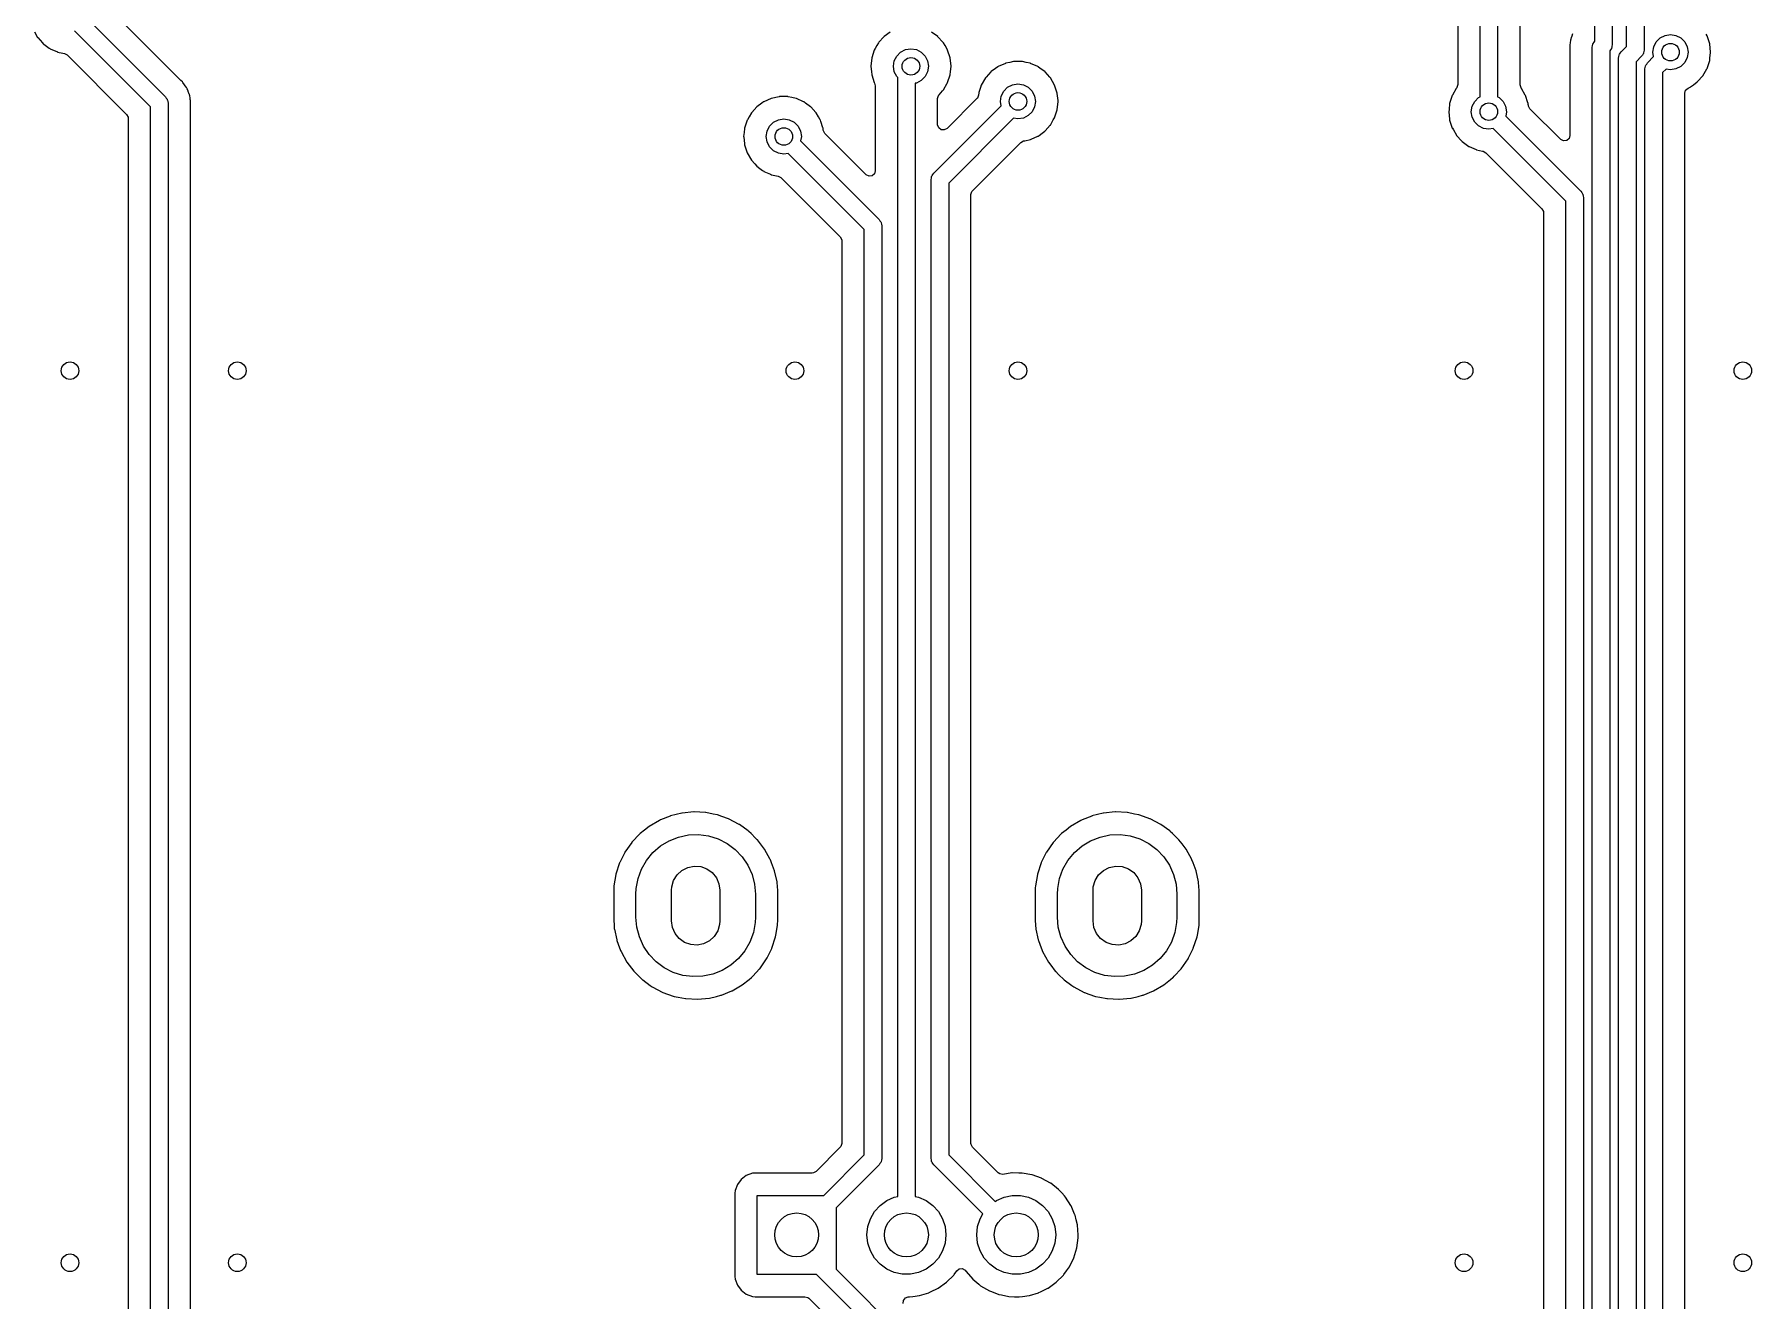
# Model space of a CAD drawing. Extents: x 61 to 228, y -146 to -45.
# Drawn here: x 124.92 to 164.03, y -88.49 to -59.65 of the extents above; entities that cross this region are included whole.
import ezdxf

# ---------------------------------------------------------------- set-up
doc = ezdxf.new("R2010")
doc.units = 0
doc.layers.add('BLACK', color=7, linetype='CONTINUOUS')

msp = doc.modelspace()

# ---------------------------------------------------------------- linework, layer by layer
at = {"layer": 'BLACK', "linetype": 'CONTINUOUS'}
for p, q in [((157.337, -53.4343), (157.337, -60.7919)), ((157.845, -61.0692), (157.845, -53.4093)), ((158.245, -53.4925), (158.245, -61.0692)), ((158.754, -60.7919), (158.754, -53.7553)), ((161.182, -59.9237), (161.182, -58.0408)), ((161.582, -57.9252), (161.582, -60.0069)), ((160.455, -59.8039), (160.455, -58.8459)), ((160.855, -58.686), (160.855, -59.8856)), ((126.114, -59.2831), (127.904, -61.0728)), ((128.246, -60.6956), (126.665, -59.1147)), ((124.917, -59.5909), (124.991, -59.7189)), ((124.991, -59.7189), (124.995, -59.7239)), ((124.995, -59.7239), (124.995, -59.7239)), ((124.995, -59.7239), (125.1, -59.8401)), ((125.1, -59.8401), (125.119, -59.8609)), ((127.562, -61.2968), (125.831, -59.566)), ((144.143, -59.8401), (144.106, -59.904)), ((144.154, -59.8276), (144.143, -59.8401)), ((144.266, -59.703), (144.154, -59.8276)), ((144.271, -59.6981), (144.266, -59.703)), ((144.266, -59.703), (144.266, -59.703)), ((144.41, -59.5969), (144.271, -59.6981)), ((145.493, -59.6981), (145.354, -59.5969)), ((145.498, -59.703), (145.493, -59.6981)), ((145.61, -59.8276), (145.498, -59.703)), ((145.498, -59.703), (145.498, -59.703)), ((145.621, -59.8401), (145.61, -59.8276)), ((145.658, -59.904), (145.621, -59.8401)), ((159.898, -59.8336), (159.887, -59.8964)), ((159.899, -59.8271), (159.898, -59.8336)), ((159.903, -59.7989), (159.899, -59.8264)), ((159.899, -59.8264), (159.899, -59.8271)), ((159.907, -59.7713), (159.903, -59.7989)), ((159.908, -59.7637), (159.907, -59.7713)), ((159.907, -59.7713), (159.907, -59.7713)), ((159.91, -59.7567), (159.908, -59.7637)), ((159.911, -59.7541), (159.91, -59.7567)), ((159.916, -59.7378), (159.911, -59.7541)), ((159.917, -59.7353), (159.916, -59.7378)), ((159.918, -59.7278), (159.917, -59.7353)), ((159.935, -59.6893), (159.918, -59.7278)), ((159.946, -59.6374), (159.935, -59.6893)), ((160.419, -59.8542), (160.44, -59.8281)), ((160.44, -59.8281), (160.455, -59.8039)), ((161.801, -59.9313), (161.857, -59.8198)), ((161.857, -59.8198), (161.946, -59.7313)), ((161.946, -59.7313), (162.057, -59.6744)), ((162.057, -59.6744), (162.181, -59.6549)), ((162.181, -59.6549), (162.305, -59.6744)), ((162.305, -59.6744), (162.416, -59.7313)), ((162.416, -59.7313), (162.505, -59.8198)), ((162.505, -59.8198), (162.561, -59.9313)), ((163.016, -59.6833), (162.991, -59.6416)), ((163.075, -59.8649), (163.016, -59.6833)), ((125.119, -59.8609), (125.135, -59.8725)), ((125.135, -59.8725), (125.258, -59.9622)), ((125.258, -59.9622), (125.273, -59.9731)), ((125.273, -59.9731), (125.279, -59.9758)), ((125.279, -59.9758), (125.279, -59.9758)), ((125.279, -59.9758), (125.442, -60.0481)), ((125.442, -60.0481), (125.448, -60.0508)), ((125.448, -60.0508), (125.568, -60.0764)), ((125.568, -60.0764), (125.601, -60.0833)), ((125.601, -60.0833), (125.663, -60.1174)), ((125.663, -60.1174), (127.017, -61.4706)), ((143.988, -60.1936), (143.982, -60.2448)), ((144.047, -60.0054), (143.988, -60.1871)), ((143.988, -60.1871), (143.988, -60.1936)), ((143.988, -60.1936), (143.988, -60.1936)), ((144.068, -59.9692), (144.047, -60.0054)), ((144.106, -59.904), (144.068, -59.9692)), ((144.501, -60.2534), (144.558, -60.1419)), ((144.558, -60.1419), (144.647, -60.0534)), ((144.647, -60.0534), (144.758, -59.9966)), ((144.758, -59.9966), (144.882, -59.977)), ((144.882, -59.977), (145.006, -59.9966)), ((145.006, -59.9966), (145.117, -60.0534)), ((145.117, -60.0534), (145.206, -60.1419)), ((145.206, -60.1419), (145.262, -60.2534)), ((145.696, -59.9692), (145.658, -59.904)), ((145.716, -60.0054), (145.696, -59.9692)), ((145.775, -60.1871), (145.716, -60.0054)), ((145.776, -60.1936), (145.775, -60.1871)), ((145.782, -60.2448), (145.776, -60.1936)), ((145.776, -60.1936), (145.776, -60.1936)), ((159.887, -59.8964), (159.887, -59.904)), ((159.887, -59.904), (159.887, -59.904)), ((159.887, -59.904), (159.89, -59.9586)), ((159.89, -59.9586), (159.89, -59.9659)), ((159.89, -59.9659), (159.89, -61.9497)), ((160.399, -59.9409), (160.406, -59.9083)), ((160.399, -135.482), (160.399, -59.9409)), ((160.406, -59.9083), (160.41, -59.8751)), ((160.41, -59.8751), (160.416, -59.8654)), ((160.416, -59.8654), (160.419, -59.8542)), ((160.814, -59.9983), (160.799, -60.0226)), ((160.799, -60.0226), (160.799, -135.565)), ((160.835, -59.9723), (160.814, -59.9983)), ((160.838, -59.961), (160.835, -59.9723)), ((160.844, -59.9513), (160.838, -59.961)), ((160.848, -59.9181), (160.844, -59.9513)), ((160.855, -59.8856), (160.848, -59.9181)), ((160.998, -60.1892), (161.006, -60.1566)), ((160.998, -137.804), (160.998, -60.1892)), ((161.006, -60.1566), (161.01, -60.1235)), ((161.01, -60.1235), (161.016, -60.1137)), ((161.016, -60.1137), (161.018, -60.1025)), ((161.018, -60.1025), (161.039, -60.0764)), ((161.039, -60.0764), (161.057, -60.0481)), ((161.057, -60.0481), (161.182, -59.9237)), ((161.523, -60.148), (161.398, -60.2724)), ((161.541, -60.1197), (161.523, -60.148)), ((161.562, -60.0936), (161.541, -60.1197)), ((161.564, -60.0824), (161.562, -60.0936)), ((161.57, -60.0726), (161.564, -60.0824)), ((161.574, -60.0394), (161.57, -60.0726)), ((161.582, -60.0069), (161.574, -60.0394)), ((161.657, -60.2965), (161.797, -60.156)), ((161.781, -60.0549), (161.801, -59.9313)), ((161.797, -60.156), (161.781, -60.0549)), ((162.561, -60.1785), (162.505, -60.29)), ((162.561, -59.9313), (162.581, -60.0549)), ((162.581, -60.0549), (162.561, -60.1785)), ((163.075, -59.8715), (163.075, -59.8649)), ((163.084, -59.9586), (163.075, -59.8715)), ((163.075, -59.8715), (163.075, -59.8715)), ((163.075, -60.2448), (163.08, -60.1936)), ((163.08, -60.1936), (163.094, -60.0614)), ((163.095, -60.0549), (163.084, -59.9586)), ((163.094, -60.0614), (163.095, -60.0549)), ((143.982, -60.2448), (143.968, -60.377)), ((143.968, -60.377), (143.969, -60.3836)), ((143.969, -60.3836), (143.981, -60.4963)), ((143.981, -60.4963), (143.988, -60.5669)), ((143.988, -60.5669), (144.047, -60.7486)), ((144.482, -60.377), (144.501, -60.2534)), ((144.501, -60.5006), (144.482, -60.377)), ((144.558, -60.6121), (144.501, -60.5006)), ((144.58, -60.6338), (144.558, -60.6121)), ((145.206, -60.6121), (145.117, -60.7006)), ((145.262, -60.5006), (145.206, -60.6121)), ((145.262, -60.2534), (145.282, -60.377)), ((145.282, -60.377), (145.262, -60.5006)), ((145.716, -60.7486), (145.775, -60.5669)), ((145.775, -60.5669), (145.783, -60.4963)), ((145.795, -60.377), (145.782, -60.2448)), ((145.783, -60.4963), (145.795, -60.3836)), ((145.795, -60.3836), (145.795, -60.377)), ((146.598, -60.6206), (146.581, -60.6396)), ((146.704, -60.5025), (146.598, -60.6206)), ((146.709, -60.4976), (146.704, -60.5025)), ((146.704, -60.5025), (146.704, -60.5025)), ((146.811, -60.4231), (146.709, -60.4976)), ((146.858, -60.3893), (146.811, -60.4231)), ((146.863, -60.3854), (146.858, -60.3893)), ((146.858, -60.3893), (146.858, -60.3893)), ((146.869, -60.3827), (146.863, -60.3854)), ((147.032, -60.3104), (146.869, -60.3827)), ((146.869, -60.3827), (146.869, -60.3827)), ((147.038, -60.3077), (147.032, -60.3104)), ((147.032, -60.3104), (147.032, -60.3104)), ((147.131, -60.2879), (147.038, -60.3077)), ((147.218, -60.2694), (147.131, -60.2879)), ((147.225, -60.268), (147.218, -60.2694)), ((147.218, -60.2694), (147.218, -60.2694)), ((147.415, -60.268), (147.225, -60.268)), ((147.422, -60.2694), (147.415, -60.268)), ((147.509, -60.2879), (147.422, -60.2694)), ((147.422, -60.2694), (147.422, -60.2694)), ((147.602, -60.3077), (147.509, -60.2879)), ((147.608, -60.3104), (147.602, -60.3077)), ((147.771, -60.3827), (147.608, -60.3104)), ((147.608, -60.3104), (147.608, -60.3104)), ((147.777, -60.3854), (147.771, -60.3827)), ((147.771, -60.3827), (147.771, -60.3827)), ((147.782, -60.3893), (147.777, -60.3854)), ((147.829, -60.4231), (147.782, -60.3893)), ((147.782, -60.3893), (147.782, -60.3893)), ((147.931, -60.4976), (147.829, -60.4231)), ((147.936, -60.5025), (147.931, -60.4976)), ((148.042, -60.6206), (147.936, -60.5025)), ((147.936, -60.5025), (147.936, -60.5025)), ((148.059, -60.6396), (148.042, -60.6206)), ((161.398, -60.2724), (161.398, -137.887)), ((161.598, -60.4375), (161.605, -60.405)), ((161.598, -138.303), (161.598, -60.4375)), ((161.605, -60.405), (161.609, -60.3718)), ((161.609, -60.3718), (161.615, -60.362)), ((161.615, -60.362), (161.618, -60.3508)), ((161.618, -60.3508), (161.639, -60.3247)), ((161.639, -60.3247), (161.657, -60.2965)), ((162.08, -60.4389), (161.998, -60.5207)), ((161.998, -60.5207), (161.998, -138.22)), ((162.181, -60.4549), (162.08, -60.4389)), ((162.305, -60.4353), (162.181, -60.4549)), ((162.416, -60.3785), (162.305, -60.4353)), ((162.505, -60.29), (162.416, -60.3785)), ((162.799, -60.7262), (162.916, -60.5967)), ((162.916, -60.5967), (162.92, -60.5918)), ((162.916, -60.5967), (162.916, -60.5967)), ((162.92, -60.5918), (163.011, -60.4345)), ((163.011, -60.4345), (163.012, -60.4321)), ((163.012, -60.4321), (163.016, -60.4264)), ((163.012, -60.4321), (163.012, -60.4321)), ((163.016, -60.4264), (163.075, -60.2448)), ((128.251, -60.7006), (128.246, -60.6956)), ((128.288, -60.7337), (128.251, -60.7006)), ((128.297, -60.742), (128.288, -60.7337)), ((128.302, -60.7483), (128.297, -60.742)), ((128.334, -60.7947), (128.302, -60.7483)), ((128.302, -60.7483), (128.302, -60.7483)), ((128.337, -60.8), (128.334, -60.7947)), ((128.376, -60.8507), (128.337, -60.8)), ((128.379, -60.8576), (128.376, -60.8507)), ((128.381, -60.8599), (128.379, -60.8576)), ((128.389, -60.8747), (128.381, -60.8599)), ((128.39, -60.8771), (128.389, -60.8747)), ((128.394, -60.8833), (128.39, -60.8771)), ((128.397, -60.8905), (128.394, -60.8833)), ((128.417, -60.9431), (128.397, -60.8905)), ((128.397, -60.8905), (128.397, -60.8905)), ((128.42, -60.9492), (128.417, -60.9431)), ((128.445, -61.0077), (128.42, -60.9492)), ((128.447, -61.0152), (128.445, -61.0077)), ((128.447, -61.0177), (128.447, -61.0152)), ((144.047, -60.7486), (144.054, -60.7593)), ((144.054, -60.7593), (144.055, -60.7611)), ((144.055, -60.7611), (144.071, -60.8241)), ((144.071, -60.8241), (144.071, -62.7553)), ((144.58, -86.1224), (144.58, -60.6338)), ((145.006, -60.7574), (144.98, -60.7615)), ((144.98, -60.7615), (144.98, -86.1224)), ((145.117, -60.7006), (145.006, -60.7574)), ((145.522, -61.0238), (145.599, -60.9384)), ((145.599, -60.9384), (145.617, -60.9189)), ((145.617, -60.9188), (145.621, -60.9139)), ((145.617, -60.9189), (145.617, -60.9188)), ((145.621, -60.9139), (145.708, -60.7638)), ((145.708, -60.7638), (145.713, -60.7543)), ((145.713, -60.7543), (145.716, -60.7486)), ((145.713, -60.7543), (145.713, -60.7543)), ((146.426, -60.9866), (146.422, -61.0271)), ((146.431, -60.974), (146.426, -60.9866)), ((146.468, -60.8599), (146.431, -60.974)), ((146.485, -60.8049), (146.468, -60.8599)), ((146.581, -60.6396), (146.485, -60.8049)), ((146.94, -61.0529), (146.996, -60.9414)), ((146.996, -60.9414), (147.085, -60.8529)), ((147.085, -60.8529), (147.196, -60.7961)), ((147.196, -60.7961), (147.32, -60.7765)), ((147.32, -60.7765), (147.444, -60.7961)), ((147.444, -60.7961), (147.555, -60.8529)), ((147.555, -60.8529), (147.644, -60.9414)), ((147.644, -60.9414), (147.7, -61.0529)), ((148.155, -60.8049), (148.059, -60.6396)), ((148.214, -60.9866), (148.155, -60.8049)), ((148.214, -60.9931), (148.214, -60.9866)), ((148.232, -61.159), (148.214, -60.9931)), ((148.214, -60.9931), (148.214, -60.9931)), ((157.303, -60.8794), (157.215, -61.0315)), ((157.306, -60.8737), (157.303, -60.8794)), ((157.303, -60.8794), (157.303, -60.8794)), ((157.311, -60.8688), (157.306, -60.8737)), ((157.313, -60.866), (157.311, -60.8688)), ((157.317, -60.86), (157.313, -60.866)), ((157.337, -60.7919), (157.317, -60.86)), ((158.754, -60.7991), (158.754, -60.7919)), ((158.778, -60.866), (158.754, -60.7991)), ((158.78, -60.8688), (158.778, -60.866)), ((158.784, -60.8737), (158.78, -60.8688)), ((158.788, -60.8794), (158.784, -60.8737)), ((158.875, -61.0315), (158.788, -60.8794)), ((158.788, -60.8794), (158.788, -60.8794)), ((162.506, -60.9863), (162.527, -60.9181)), ((162.506, -137.957), (162.506, -60.9863)), ((162.527, -60.9181), (162.581, -60.8711)), ((162.581, -60.8711), (162.632, -60.8487)), ((162.632, -60.8487), (162.638, -60.846)), ((162.632, -60.8487), (162.632, -60.8487)), ((162.638, -60.846), (162.686, -60.8112)), ((162.686, -60.8112), (162.702, -60.7991)), ((162.702, -60.7991), (162.792, -60.7337)), ((162.792, -60.7337), (162.799, -60.7262)), ((127.562, -122.548), (127.562, -61.2968)), ((127.904, -61.0728), (127.921, -61.1011)), ((127.921, -61.1011), (127.942, -61.1273)), ((127.942, -61.1273), (127.945, -61.1385)), ((127.945, -61.1385), (127.951, -61.1482)), ((127.951, -61.1482), (127.955, -61.1814)), ((127.955, -61.1814), (127.962, -61.214)), ((127.962, -61.214), (127.962, -122.708)), ((128.452, -61.034), (128.447, -61.0177)), ((128.452, -61.0367), (128.452, -61.034)), ((128.455, -61.0438), (128.452, -61.0367)), ((128.463, -61.1054), (128.455, -61.0438)), ((128.463, -61.1072), (128.463, -61.1054)), ((128.464, -61.1137), (128.463, -61.1072)), ((128.468, -61.137), (128.464, -61.1137)), ((128.47, -61.1474), (128.468, -61.137)), ((128.475, -61.1766), (128.47, -61.1474)), ((128.47, -61.2429), (128.471, -61.2343)), ((128.47, -122.547), (128.47, -61.2429)), ((128.471, -61.2343), (128.474, -61.1842)), ((128.474, -61.1842), (128.475, -61.1766)), ((128.474, -61.1842), (128.474, -61.1842)), ((141.37, -61.302), (141.258, -61.4263)), ((141.375, -61.2971), (141.37, -61.302)), ((141.37, -61.302), (141.37, -61.302)), ((141.489, -61.2145), (141.375, -61.2971)), ((141.524, -61.1888), (141.489, -61.2145)), ((141.529, -61.1849), (141.524, -61.1888)), ((141.524, -61.1888), (141.524, -61.1888)), ((141.535, -61.1822), (141.529, -61.1849)), ((141.698, -61.1099), (141.535, -61.1822)), ((141.535, -61.1822), (141.535, -61.1822)), ((141.704, -61.1072), (141.698, -61.1099)), ((141.698, -61.1099), (141.698, -61.1099)), ((141.805, -61.0856), (141.704, -61.1072)), ((141.884, -61.0689), (141.805, -61.0856)), ((141.891, -61.0675), (141.884, -61.0689)), ((141.884, -61.0689), (141.884, -61.0689)), ((142.081, -61.0675), (141.891, -61.0675)), ((142.088, -61.0689), (142.081, -61.0675)), ((142.167, -61.0856), (142.088, -61.0689)), ((142.088, -61.0689), (142.088, -61.0689)), ((142.268, -61.1072), (142.167, -61.0856)), ((142.274, -61.1099), (142.268, -61.1072)), ((142.437, -61.1822), (142.274, -61.1099)), ((142.274, -61.1099), (142.274, -61.1099)), ((142.443, -61.1849), (142.437, -61.1822)), ((142.437, -61.1822), (142.437, -61.1822)), ((142.448, -61.1888), (142.443, -61.1849)), ((142.483, -61.2145), (142.448, -61.1888)), ((142.448, -61.1888), (142.448, -61.1888)), ((142.597, -61.2971), (142.483, -61.2145)), ((142.602, -61.302), (142.597, -61.2971)), ((142.714, -61.4263), (142.602, -61.302)), ((142.602, -61.302), (142.602, -61.302)), ((145.401, -62.8131), (146.936, -61.2776)), ((145.488, -61.1094), (145.509, -61.0413)), ((145.488, -61.7018), (145.488, -61.1094)), ((145.509, -61.0413), (145.521, -61.0251)), ((145.521, -61.0251), (145.522, -61.0238)), ((146.385, -61.1092), (145.704, -61.7909)), ((146.395, -61.0989), (146.385, -61.1092)), ((146.422, -61.0333), (146.395, -61.0989)), ((146.422, -61.0271), (146.422, -61.0333)), ((146.92, -61.1765), (146.94, -61.0529)), ((146.936, -61.2776), (146.92, -61.1765)), ((147.7, -61.3001), (147.644, -61.4116)), ((147.7, -61.0529), (147.72, -61.1765)), ((147.72, -61.1765), (147.7, -61.3001)), ((148.155, -61.5481), (148.214, -61.3664)), ((148.214, -61.3664), (148.22, -61.303)), ((148.22, -61.303), (148.233, -61.1831)), ((148.234, -61.1765), (148.232, -61.159)), ((148.233, -61.1831), (148.234, -61.1765)), ((157.137, -61.3635), (157.132, -61.4107)), ((157.151, -61.2273), (157.137, -61.3635)), ((157.152, -61.2207), (157.151, -61.2273)), ((157.151, -61.2273), (157.151, -61.2273)), ((157.211, -61.0391), (157.152, -61.2207)), ((157.215, -61.0315), (157.211, -61.0391)), ((157.645, -61.4107), (157.665, -61.2871)), ((157.665, -61.2871), (157.722, -61.1756)), ((157.722, -61.1756), (157.81, -61.0871)), ((157.81, -61.0871), (157.845, -61.0692)), ((158.245, -61.0692), (158.28, -61.0871)), ((158.28, -61.0871), (158.369, -61.1756)), ((158.369, -61.1756), (158.426, -61.2871)), ((158.426, -61.2871), (158.445, -61.4107)), ((158.88, -61.0391), (158.875, -61.0315)), ((158.888, -61.063), (158.88, -61.0391)), ((158.928, -61.1858), (158.888, -61.063)), ((158.939, -61.2207), (158.928, -61.1858)), ((158.941, -61.2449), (158.939, -61.2207)), ((158.944, -61.2674), (158.941, -61.2449)), ((158.946, -61.2811), (158.944, -61.2674)), ((158.98, -61.3434), (158.946, -61.2811)), ((159.675, -62.0388), (158.98, -61.3434)), ((127.017, -61.4706), (127.051, -61.5329)), ((127.051, -61.5329), (127.053, -61.5597)), ((127.053, -61.5597), (127.053, -122.176)), ((141.092, -61.7926), (141.082, -61.8821)), ((141.151, -61.6044), (141.092, -61.7861)), ((141.092, -61.7861), (141.092, -61.7926)), ((141.092, -61.7926), (141.092, -61.7926)), ((141.157, -61.595), (141.151, -61.6044)), ((141.196, -61.5277), (141.157, -61.595)), ((141.247, -61.4391), (141.196, -61.5277)), ((141.258, -61.4263), (141.247, -61.4391)), ((141.606, -61.8524), (141.662, -61.7409)), ((141.662, -61.7409), (141.751, -61.6524)), ((141.751, -61.6524), (141.862, -61.5956)), ((141.862, -61.5956), (141.986, -61.576)), ((141.986, -61.576), (142.11, -61.5956)), ((142.11, -61.5956), (142.221, -61.6524)), ((142.221, -61.6524), (142.31, -61.7409)), ((142.31, -61.7409), (142.366, -61.8524)), ((142.725, -61.4391), (142.714, -61.4263)), ((142.776, -61.5277), (142.725, -61.4391)), ((142.815, -61.595), (142.776, -61.5277)), ((142.821, -61.6044), (142.815, -61.595)), ((142.83, -61.6321), (142.821, -61.6044)), ((142.876, -61.775), (142.83, -61.6321)), ((142.88, -61.7861), (142.876, -61.775)), ((142.884, -61.8279), (142.88, -61.7861)), ((145.489, -61.7108), (145.488, -61.7018)), ((145.514, -61.7773), (145.489, -61.7108)), ((145.57, -61.8199), (145.514, -61.7773)), ((145.704, -61.7909), (145.641, -61.825)), ((147.219, -61.5605), (145.742, -63.0373)), ((147.32, -61.5765), (147.219, -61.5605)), ((147.444, -61.5569), (147.32, -61.5765)), ((147.555, -61.5001), (147.444, -61.5569)), ((147.644, -61.4116), (147.555, -61.5001)), ((147.936, -61.8498), (148.055, -61.7184)), ((148.055, -61.7184), (148.059, -61.7134)), ((148.055, -61.7184), (148.055, -61.7184)), ((148.059, -61.7134), (148.125, -61.5993)), ((148.125, -61.5993), (148.151, -61.5538)), ((148.151, -61.5538), (148.155, -61.5481)), ((148.151, -61.5538), (148.151, -61.5538)), ((157.132, -61.4107), (157.133, -61.4172)), ((157.133, -61.4172), (157.15, -61.5814)), ((157.15, -61.5814), (157.152, -61.6006)), ((157.152, -61.6006), (157.211, -61.7822)), ((157.211, -61.7822), (157.214, -61.7879)), ((157.214, -61.7879), (157.214, -61.7879)), ((157.214, -61.7879), (157.236, -61.8261)), ((157.665, -61.5343), (157.645, -61.4107)), ((157.722, -61.6458), (157.665, -61.5343)), ((157.81, -61.7343), (157.722, -61.6458)), ((157.922, -61.7911), (157.81, -61.7343)), ((158.045, -61.8107), (157.922, -61.7911)), ((158.146, -61.7946), (158.045, -61.8107)), ((159.799, -63.4476), (158.146, -61.7946)), ((158.445, -61.4107), (158.429, -61.5118)), ((158.429, -61.5118), (160.141, -63.2236)), ((141.082, -61.8821), (141.072, -61.976)), ((141.072, -61.976), (141.073, -61.9826)), ((141.073, -61.9826), (141.09, -62.1397)), ((141.09, -62.1397), (141.092, -62.1659)), ((141.092, -62.1659), (141.151, -62.3476)), ((141.586, -61.976), (141.606, -61.8524)), ((141.606, -62.0996), (141.586, -61.976)), ((141.662, -62.2111), (141.606, -62.0996)), ((142.366, -61.8524), (142.386, -61.976)), ((142.386, -61.976), (142.37, -62.0771)), ((142.37, -62.0771), (144.16, -63.8668)), ((142.884, -61.8328), (142.884, -61.8279)), ((142.887, -61.8464), (142.884, -61.8328)), ((142.921, -61.9087), (142.887, -61.8464)), ((143.856, -62.8444), (142.921, -61.9087)), ((145.641, -61.825), (145.57, -61.8199)), ((146.287, -63.2111), (147.387, -62.1119)), ((147.387, -62.1119), (147.449, -62.0778)), ((147.449, -62.0778), (147.476, -62.0721)), ((147.476, -62.0721), (147.602, -62.0453)), ((147.602, -62.0453), (147.617, -62.0388)), ((147.617, -62.0388), (147.771, -61.9703)), ((147.771, -61.9703), (147.777, -61.9676)), ((147.771, -61.9703), (147.771, -61.9703)), ((147.777, -61.9676), (147.801, -61.9497)), ((147.801, -61.9497), (147.873, -61.8979)), ((147.873, -61.8979), (147.931, -61.8554)), ((147.931, -61.8554), (147.936, -61.8498)), ((157.236, -61.8261), (157.306, -61.9476)), ((157.306, -61.9476), (157.311, -61.9525)), ((157.311, -61.9525), (157.311, -61.9525)), ((157.311, -61.9525), (157.428, -62.0829)), ((157.428, -62.0829), (157.434, -62.0895)), ((157.434, -62.0895), (157.589, -62.2018)), ((159.682, -62.0449), (159.675, -62.0388)), ((159.747, -62.0744), (159.682, -62.0449)), ((159.817, -62.0643), (159.747, -62.0744)), ((159.87, -62.0178), (159.817, -62.0643)), ((159.89, -61.9497), (159.87, -62.0178)), ((141.151, -62.3476), (141.247, -62.5129)), ((141.247, -62.5129), (141.251, -62.5179)), ((141.251, -62.5179), (141.251, -62.5179)), ((141.251, -62.5179), (141.325, -62.6001)), ((141.751, -62.2996), (141.662, -62.2111)), ((141.862, -62.3564), (141.751, -62.2996)), ((141.986, -62.376), (141.862, -62.3564)), ((142.087, -62.36), (141.986, -62.376)), ((143.818, -64.0908), (142.087, -62.36)), ((157.589, -62.2018), (157.595, -62.2045)), ((157.595, -62.2045), (157.595, -62.2045)), ((157.595, -62.2045), (157.753, -62.2752)), ((157.753, -62.2752), (157.763, -62.2795)), ((157.763, -62.2795), (157.9, -62.3085)), ((157.9, -62.3085), (157.916, -62.312)), ((157.916, -62.312), (157.979, -62.3461)), ((157.979, -62.3461), (159.254, -63.6214)), ((141.325, -62.6001), (141.375, -62.6549)), ((141.375, -62.6549), (141.438, -62.701)), ((141.438, -62.701), (141.505, -62.7497)), ((141.505, -62.7497), (141.529, -62.7671)), ((141.529, -62.7671), (141.535, -62.7698)), ((141.535, -62.7698), (141.535, -62.7698)), ((141.535, -62.7698), (141.681, -62.8349)), ((141.681, -62.8349), (141.704, -62.8448)), ((141.704, -62.8448), (141.822, -62.87)), ((141.822, -62.87), (141.857, -62.8773)), ((141.857, -62.8773), (141.919, -62.9114)), ((141.919, -62.9114), (143.273, -64.2646)), ((143.863, -62.8506), (143.856, -62.8444)), ((143.928, -62.8801), (143.863, -62.8506)), ((143.998, -62.87), (143.928, -62.8801)), ((144.051, -62.8235), (143.998, -62.87)), ((144.071, -62.7553), (144.051, -62.8235)), ((145.342, -62.9542), (145.349, -62.9216)), ((145.342, -85.257), (145.342, -62.9542)), ((145.349, -62.9216), (145.353, -62.8884)), ((145.353, -62.8884), (145.359, -62.8787)), ((145.359, -62.8787), (145.362, -62.8675)), ((145.362, -62.8675), (145.383, -62.8414)), ((145.383, -62.8414), (145.401, -62.8131)), ((145.742, -63.0373), (145.742, -85.1742)), ((146.25, -63.3002), (146.271, -63.232)), ((146.25, -84.9113), (146.25, -63.3002)), ((146.271, -63.232), (146.287, -63.2111)), ((160.141, -63.2236), (160.159, -63.2519)), ((160.159, -63.2519), (160.18, -63.2781)), ((160.18, -63.2781), (160.182, -63.2893)), ((160.182, -63.2893), (160.188, -63.299)), ((160.188, -63.299), (160.192, -63.3322)), ((160.192, -63.3322), (160.199, -63.3648)), ((159.254, -63.6214), (159.288, -63.6837)), ((159.288, -63.6837), (159.291, -63.7105)), ((159.291, -63.7105), (159.291, -78.3454)), ((159.799, -122.62), (159.799, -63.4476)), ((160.199, -63.3648), (160.199, -122.703)), ((143.818, -85.1742), (143.818, -64.0908)), ((144.16, -63.8668), (144.177, -63.8951)), ((144.177, -63.8951), (144.198, -63.9213)), ((144.198, -63.9213), (144.201, -63.9325)), ((144.201, -63.9325), (144.207, -63.9422)), ((144.207, -63.9422), (144.211, -63.9754)), ((144.211, -63.9754), (144.218, -64.008)), ((144.218, -64.008), (144.218, -85.2573)), ((143.273, -64.2646), (143.307, -64.3269)), ((143.307, -64.3269), (143.309, -64.3537)), ((143.309, -64.3537), (143.309, -84.9113)), ((139.533, -77.4206), (139.404, -77.4522)), ((139.663, -77.3888), (139.533, -77.4206)), ((139.668, -77.3877), (139.663, -77.3888)), ((139.663, -77.3888), (139.663, -77.3888)), ((139.937, -77.362), (139.668, -77.3877)), ((139.942, -77.3622), (139.937, -77.362)), ((140.204, -77.3752), (139.942, -77.3622)), ((139.942, -77.3622), (139.942, -77.3622)), ((140.208, -77.3755), (140.204, -77.3752)), ((140.204, -77.3752), (140.204, -77.3752)), ((140.213, -77.3763), (140.208, -77.3755)), ((140.376, -77.4086), (140.213, -77.3763)), ((140.213, -77.3763), (140.213, -77.3763)), ((140.474, -77.4279), (140.376, -77.4086)), ((140.578, -77.4647), (140.474, -77.4279)), ((149.133, -77.4206), (149.004, -77.4522)), ((149.263, -77.3888), (149.133, -77.4206)), ((149.268, -77.3877), (149.263, -77.3888)), ((149.263, -77.3888), (149.263, -77.3888)), ((149.537, -77.362), (149.268, -77.3877)), ((149.542, -77.3622), (149.537, -77.362)), ((149.804, -77.3752), (149.542, -77.3622)), ((149.542, -77.3622), (149.542, -77.3622)), ((149.808, -77.3755), (149.804, -77.3752)), ((149.804, -77.3752), (149.804, -77.3752)), ((149.813, -77.3763), (149.808, -77.3755)), ((149.976, -77.4086), (149.813, -77.3763)), ((149.813, -77.3763), (149.813, -77.3763)), ((150.074, -77.4279), (149.976, -77.4086)), ((150.178, -77.4647), (150.074, -77.4279)), ((138.814, -77.7746), (138.713, -77.8554)), ((138.919, -77.691), (138.814, -77.7746)), ((139.153, -77.554), (138.919, -77.691)), ((139.181, -77.5426), (139.153, -77.554)), ((139.4, -77.4539), (139.181, -77.5426)), ((139.404, -77.4522), (139.4, -77.4539)), ((139.4, -77.4539), (139.4, -77.4539)), ((140.726, -77.5167), (140.578, -77.4647)), ((140.73, -77.5182), (140.726, -77.5167)), ((140.726, -77.5167), (140.726, -77.5167)), ((140.97, -77.6445), (140.73, -77.5182)), ((140.974, -77.6471), (140.97, -77.6445)), ((141.176, -77.7943), (140.974, -77.6471)), ((141.189, -77.804), (141.176, -77.7943)), ((141.243, -77.8562), (141.189, -77.804)), ((148.414, -77.7746), (148.313, -77.8554)), ((148.519, -77.691), (148.414, -77.7746)), ((148.753, -77.554), (148.519, -77.691)), ((148.781, -77.5426), (148.753, -77.554)), ((149, -77.4539), (148.781, -77.5426)), ((149.004, -77.4522), (149, -77.4539)), ((149, -77.4539), (149, -77.4539)), ((150.326, -77.5167), (150.178, -77.4647)), ((150.33, -77.5182), (150.326, -77.5167)), ((150.326, -77.5167), (150.326, -77.5167)), ((150.57, -77.6445), (150.33, -77.5182)), ((150.574, -77.6471), (150.57, -77.6445)), ((150.776, -77.7943), (150.574, -77.6471)), ((150.789, -77.804), (150.776, -77.7943)), ((150.843, -77.8562), (150.789, -77.804)), ((138.522, -78.0585), (138.367, -78.2813)), ((138.529, -78.0507), (138.522, -78.0585)), ((138.704, -77.8637), (138.529, -78.0507)), ((138.707, -77.8604), (138.704, -77.8637)), ((138.713, -77.8554), (138.707, -77.8604)), ((139.005, -78.2869), (139.179, -78.1361)), ((139.179, -78.1361), (139.375, -78.0168)), ((139.375, -78.0168), (139.589, -77.9324)), ((139.589, -77.9324), (139.814, -77.8851)), ((139.814, -77.8851), (140.044, -77.8765)), ((140.044, -77.8765), (140.272, -77.9067)), ((140.272, -77.9067), (140.492, -77.9749)), ((140.492, -77.9749), (140.697, -78.0791)), ((140.697, -78.0791), (140.881, -78.2164)), ((140.881, -78.2164), (141.04, -78.3828)), ((141.344, -77.9555), (141.243, -77.8562)), ((141.383, -77.9936), (141.344, -77.9555)), ((141.386, -77.9972), (141.383, -77.9936)), ((141.456, -78.0894), (141.386, -77.9972)), ((141.386, -77.9972), (141.386, -77.9972)), ((141.548, -78.2091), (141.456, -78.0894)), ((141.679, -78.4462), (141.548, -78.2091)), ((148.122, -78.0585), (147.967, -78.2813)), ((148.129, -78.0507), (148.122, -78.0585)), ((148.304, -77.8637), (148.129, -78.0507)), ((148.307, -77.8604), (148.304, -77.8637)), ((148.313, -77.8554), (148.307, -77.8604)), ((148.605, -78.2869), (148.779, -78.1361)), ((148.779, -78.1361), (148.975, -78.0168)), ((148.975, -78.0168), (149.189, -77.9324)), ((149.189, -77.9324), (149.414, -77.8851)), ((149.414, -77.8851), (149.644, -77.8765)), ((149.644, -77.8765), (149.872, -77.9067)), ((149.872, -77.9067), (150.092, -77.9749)), ((150.092, -77.9749), (150.297, -78.0791)), ((150.297, -78.0791), (150.481, -78.2164)), ((150.481, -78.2164), (150.64, -78.3828)), ((150.944, -77.9555), (150.843, -77.8562)), ((150.983, -77.9936), (150.944, -77.9555)), ((150.986, -77.9972), (150.983, -77.9936)), ((151.056, -78.0894), (150.986, -77.9972)), ((150.986, -77.9972), (150.986, -77.9972)), ((151.148, -78.2091), (151.056, -78.0894)), ((151.279, -78.4462), (151.148, -78.2091)), ((138.247, -78.5241), (138.162, -78.7818)), ((138.25, -78.5167), (138.247, -78.5241)), ((138.365, -78.2854), (138.25, -78.5167)), ((138.367, -78.2813), (138.365, -78.2854)), ((138.365, -78.2854), (138.365, -78.2854)), ((138.745, -78.6645), (138.859, -78.4647)), ((138.859, -78.4647), (139.005, -78.2869)), ((139.799, -78.6256), (139.945, -78.5961)), ((139.945, -78.5961), (140.094, -78.607)), ((140.094, -78.607), (140.235, -78.6576)), ((141.04, -78.3828), (141.168, -78.5736)), ((141.168, -78.5736), (141.263, -78.7833)), ((141.681, -78.4505), (141.679, -78.4462)), ((141.707, -78.52), (141.681, -78.4505)), ((141.681, -78.4505), (141.681, -78.4505)), ((141.775, -78.6998), (141.707, -78.52)), ((147.847, -78.5241), (147.762, -78.7818)), ((147.85, -78.5167), (147.847, -78.5241)), ((147.965, -78.2854), (147.85, -78.5167)), ((147.967, -78.2813), (147.965, -78.2854)), ((147.965, -78.2854), (147.965, -78.2854)), ((148.345, -78.6645), (148.459, -78.4647)), ((148.459, -78.4647), (148.605, -78.2869)), ((149.399, -78.6256), (149.545, -78.5961)), ((149.545, -78.5961), (149.694, -78.607)), ((149.694, -78.607), (149.835, -78.6576)), ((150.64, -78.3828), (150.768, -78.5736)), ((150.768, -78.5736), (150.863, -78.7833)), ((151.281, -78.4505), (151.279, -78.4462)), ((151.307, -78.52), (151.281, -78.4505)), ((151.281, -78.4505), (151.281, -78.4505)), ((151.375, -78.6998), (151.307, -78.52)), ((159.291, -78.3454), (159.291, -122.212)), ((138.161, -78.7863), (138.117, -79.0431)), ((138.162, -78.7818), (138.161, -78.7863)), ((138.161, -78.7863), (138.161, -78.7863)), ((138.626, -79.107), (138.667, -78.8807)), ((138.667, -78.8807), (138.745, -78.6645)), ((139.436, -79.0647), (139.478, -78.9213)), ((139.478, -78.9213), (139.556, -78.7944)), ((139.556, -78.7944), (139.666, -78.6934)), ((139.666, -78.6934), (139.799, -78.6256)), ((140.235, -78.6576), (140.357, -78.7441)), ((140.357, -78.7441), (140.45, -78.8601)), ((140.45, -78.8601), (140.51, -78.9971)), ((140.51, -78.9971), (140.53, -79.145)), ((141.263, -78.7833), (141.321, -79.0059)), ((141.321, -79.0059), (141.34, -79.235)), ((141.776, -78.7042), (141.775, -78.6998)), ((141.832, -78.9557), (141.776, -78.7042)), ((141.776, -78.7042), (141.776, -78.7042)), ((141.834, -78.9645), (141.832, -78.9557)), ((141.834, -78.9691), (141.834, -78.9645)), ((141.847, -79.1508), (141.834, -78.9691)), ((147.761, -78.7863), (147.717, -79.0431)), ((147.762, -78.7818), (147.761, -78.7863)), ((147.761, -78.7863), (147.761, -78.7863)), ((148.226, -79.107), (148.267, -78.8807)), ((148.267, -78.8807), (148.345, -78.6645)), ((149.036, -79.0647), (149.078, -78.9213)), ((149.078, -78.9213), (149.156, -78.7944)), ((149.156, -78.7944), (149.266, -78.6934)), ((149.266, -78.6934), (149.399, -78.6256)), ((149.835, -78.6576), (149.957, -78.7441)), ((149.957, -78.7441), (150.05, -78.8601)), ((150.05, -78.8601), (150.11, -78.9971)), ((150.11, -78.9971), (150.13, -79.145)), ((150.863, -78.7833), (150.921, -79.0059)), ((150.921, -79.0059), (150.94, -79.235)), ((151.376, -78.7042), (151.375, -78.6998)), ((151.432, -78.9557), (151.376, -78.7042)), ((151.376, -78.7042), (151.376, -78.7042)), ((151.434, -78.9645), (151.432, -78.9557)), ((151.434, -78.9691), (151.434, -78.9645)), ((151.447, -79.1508), (151.434, -78.9691)), ((138.114, -79.0821), (138.112, -79.1346)), ((138.112, -79.1346), (138.112, -79.8239)), ((138.116, -79.0528), (138.114, -79.0821)), ((138.117, -79.0431), (138.116, -79.0489)), ((138.116, -79.0489), (138.116, -79.0528)), ((138.62, -79.235), (138.626, -79.107)), ((138.62, -79.755), (138.62, -79.235)), ((139.43, -79.145), (139.436, -79.0647)), ((139.43, -79.845), (139.43, -79.145)), ((140.53, -79.145), (140.53, -79.845)), ((141.34, -79.235), (141.34, -79.755)), ((141.849, -79.1661), (141.847, -79.1508)), ((141.849, -79.8554), (141.849, -79.1661)), ((147.714, -79.0821), (147.712, -79.1346)), ((147.712, -79.1346), (147.712, -79.8239)), ((147.716, -79.0528), (147.714, -79.0821)), ((147.717, -79.0431), (147.716, -79.0489)), ((147.716, -79.0489), (147.716, -79.0528)), ((148.22, -79.235), (148.226, -79.107)), ((148.22, -79.755), (148.22, -79.235)), ((149.03, -79.145), (149.036, -79.0647)), ((149.03, -79.845), (149.03, -79.145)), ((150.13, -79.145), (150.13, -79.845)), ((150.94, -79.235), (150.94, -79.755)), ((151.448, -79.1661), (151.447, -79.1508)), ((151.448, -79.8554), (151.448, -79.1661)), ((138.639, -79.9841), (138.62, -79.755)), ((141.34, -79.755), (141.334, -79.883)), ((148.239, -79.9841), (148.22, -79.755)), ((150.94, -79.755), (150.934, -79.883)), ((138.112, -79.8239), (138.112, -79.8262)), ((138.112, -79.8262), (138.12, -79.9411)), ((138.112, -79.8262), (138.112, -79.8262)), ((138.12, -79.9411), (138.126, -80.0255)), ((138.126, -80.0255), (138.127, -80.0299)), ((138.127, -80.0299), (138.127, -80.0299)), ((138.127, -80.0299), (138.181, -80.2731)), ((138.697, -80.2067), (138.639, -79.9841)), ((139.45, -79.9929), (139.43, -79.845)), ((139.51, -80.1299), (139.45, -79.9929)), ((139.603, -80.2459), (139.51, -80.1299)), ((140.482, -80.0687), (140.404, -80.1956)), ((140.524, -79.9253), (140.482, -80.0687)), ((140.53, -79.845), (140.524, -79.9253)), ((141.293, -80.1093), (141.215, -80.3255)), ((141.334, -79.883), (141.293, -80.1093)), ((141.798, -80.2082), (141.805, -80.1655)), ((141.805, -80.1655), (141.844, -79.9449)), ((141.844, -79.9411), (141.846, -79.8989)), ((141.844, -79.9448), (141.844, -79.9411)), ((141.844, -79.9449), (141.844, -79.9448)), ((141.846, -79.8989), (141.848, -79.857)), ((141.848, -79.857), (141.849, -79.8554)), ((141.848, -79.857), (141.848, -79.857)), ((147.712, -79.8239), (147.712, -79.8262)), ((147.712, -79.8262), (147.72, -79.9411)), ((147.712, -79.8262), (147.712, -79.8262)), ((147.72, -79.9411), (147.726, -80.0255)), ((147.726, -80.0255), (147.727, -80.0299)), ((147.727, -80.0299), (147.727, -80.0299)), ((147.727, -80.0299), (147.781, -80.2731)), ((148.297, -80.2067), (148.239, -79.9841)), ((149.05, -79.9929), (149.03, -79.845)), ((149.11, -80.1299), (149.05, -79.9929)), ((149.203, -80.2459), (149.11, -80.1299)), ((150.082, -80.0687), (150.004, -80.1956)), ((150.124, -79.9253), (150.082, -80.0687)), ((150.13, -79.845), (150.124, -79.9253)), ((150.893, -80.1093), (150.815, -80.3255)), ((150.934, -79.883), (150.893, -80.1093)), ((151.398, -80.2082), (151.405, -80.1655)), ((151.405, -80.1655), (151.444, -79.9449)), ((151.444, -79.9411), (151.446, -79.8989)), ((151.444, -79.9448), (151.444, -79.9411)), ((151.444, -79.9449), (151.444, -79.9448)), ((151.446, -79.8989), (151.448, -79.857)), ((151.448, -79.857), (151.448, -79.8554)), ((151.448, -79.857), (151.448, -79.857)), ((138.181, -80.2731), (138.185, -80.2902)), ((138.185, -80.2902), (138.216, -80.3719)), ((138.216, -80.3719), (138.27, -80.5157)), ((138.27, -80.5157), (138.281, -80.5438)), ((138.281, -80.5438), (138.412, -80.7809)), ((138.792, -80.4164), (138.697, -80.2067)), ((138.92, -80.6072), (138.792, -80.4164)), ((139.725, -80.3324), (139.603, -80.2459)), ((139.866, -80.383), (139.725, -80.3324)), ((140.015, -80.3939), (139.866, -80.383)), ((140.161, -80.3644), (140.015, -80.3939)), ((140.294, -80.2966), (140.161, -80.3644)), ((140.404, -80.1956), (140.294, -80.2966)), ((141.101, -80.5253), (140.955, -80.7031)), ((141.215, -80.3255), (141.101, -80.5253)), ((141.604, -80.6854), (141.711, -80.47)), ((141.711, -80.47), (141.713, -80.4659)), ((141.711, -80.47), (141.711, -80.47)), ((141.713, -80.4659), (141.798, -80.2082)), ((147.781, -80.2731), (147.785, -80.2902)), ((147.785, -80.2902), (147.816, -80.3719)), ((147.816, -80.3719), (147.87, -80.5157)), ((147.87, -80.5157), (147.881, -80.5438)), ((147.881, -80.5438), (148.012, -80.7809)), ((148.392, -80.4164), (148.297, -80.2067)), ((148.52, -80.6072), (148.392, -80.4164)), ((149.325, -80.3324), (149.203, -80.2459)), ((149.466, -80.383), (149.325, -80.3324)), ((149.615, -80.3939), (149.466, -80.383)), ((149.761, -80.3644), (149.615, -80.3939)), ((149.894, -80.2966), (149.761, -80.3644)), ((150.004, -80.1956), (149.894, -80.2966)), ((150.701, -80.5253), (150.555, -80.7031)), ((150.815, -80.3255), (150.701, -80.5253)), ((151.204, -80.6854), (151.311, -80.47)), ((151.311, -80.47), (151.313, -80.4659)), ((151.311, -80.47), (151.311, -80.47)), ((151.313, -80.4659), (151.398, -80.2082)), ((138.412, -80.7809), (138.465, -80.8498)), ((138.465, -80.8498), (138.569, -80.9856)), ((139.079, -80.7736), (138.92, -80.6072)), ((139.263, -80.9109), (139.079, -80.7736)), ((139.468, -81.0151), (139.263, -80.9109)), ((140.781, -80.8539), (140.585, -80.9732)), ((140.955, -80.7031), (140.781, -80.8539)), ((141.28, -81.1005), (141.435, -80.9348)), ((141.435, -80.9348), (141.438, -80.9315)), ((141.435, -80.9348), (141.435, -80.9348)), ((141.438, -80.9315), (141.593, -80.7087)), ((141.593, -80.7087), (141.604, -80.6854)), ((148.012, -80.7809), (148.065, -80.8498)), ((148.065, -80.8498), (148.169, -80.9856)), ((148.679, -80.7736), (148.52, -80.6072)), ((148.863, -80.9109), (148.679, -80.7736)), ((149.068, -81.0151), (148.863, -80.9109)), ((150.381, -80.8539), (150.185, -80.9732)), ((150.555, -80.7031), (150.381, -80.8539)), ((150.88, -81.1005), (151.035, -80.9348)), ((151.035, -80.9348), (151.038, -80.9315)), ((151.035, -80.9348), (151.035, -80.9348)), ((151.038, -80.9315), (151.193, -80.7087)), ((151.193, -80.7087), (151.204, -80.6854)), ((138.569, -80.9856), (138.577, -80.9964)), ((138.577, -80.9964), (138.58, -80.9996)), ((138.58, -80.9996), (138.58, -80.9996)), ((138.58, -80.9996), (138.643, -81.0609)), ((138.643, -81.0609), (138.771, -81.186)), ((138.771, -81.186), (138.774, -81.1887)), ((138.774, -81.1887), (138.774, -81.1887)), ((138.774, -81.1887), (138.943, -81.3111)), ((138.943, -81.3111), (138.99, -81.3455)), ((138.99, -81.3455), (139.23, -81.4718)), ((139.688, -81.0833), (139.468, -81.0151)), ((139.916, -81.1135), (139.688, -81.0833)), ((140.146, -81.1049), (139.916, -81.1135)), ((140.371, -81.0576), (140.146, -81.1049)), ((140.585, -80.9732), (140.371, -81.0576)), ((140.807, -81.436), (141.041, -81.299)), ((141.041, -81.299), (141.194, -81.1764)), ((141.194, -81.1764), (141.249, -81.1325)), ((141.249, -81.1325), (141.253, -81.1296)), ((141.249, -81.1325), (141.249, -81.1325)), ((141.253, -81.1296), (141.28, -81.1005)), ((148.169, -80.9856), (148.177, -80.9964)), ((148.177, -80.9964), (148.18, -80.9996)), ((148.18, -80.9996), (148.18, -80.9996)), ((148.18, -80.9996), (148.243, -81.0609)), ((148.243, -81.0609), (148.371, -81.186)), ((148.371, -81.186), (148.374, -81.1887)), ((148.374, -81.1887), (148.374, -81.1887)), ((148.374, -81.1887), (148.543, -81.3111)), ((148.543, -81.3111), (148.59, -81.3455)), ((148.59, -81.3455), (148.83, -81.4718)), ((149.288, -81.0833), (149.068, -81.0151)), ((149.516, -81.1135), (149.288, -81.0833)), ((149.746, -81.1049), (149.516, -81.1135)), ((149.971, -81.0576), (149.746, -81.1049)), ((150.185, -80.9732), (149.971, -81.0576)), ((150.407, -81.436), (150.641, -81.299)), ((150.641, -81.299), (150.794, -81.1764)), ((150.794, -81.1764), (150.849, -81.1325)), ((150.849, -81.1325), (150.853, -81.1296)), ((150.849, -81.1325), (150.849, -81.1325)), ((150.853, -81.1296), (150.88, -81.1005)), ((139.23, -81.4718), (139.234, -81.4733)), ((139.234, -81.4733), (139.234, -81.4733)), ((139.234, -81.4733), (139.335, -81.5089)), ((139.335, -81.5089), (139.486, -81.5621)), ((139.486, -81.5621), (139.584, -81.5814)), ((139.584, -81.5814), (139.747, -81.6137)), ((139.747, -81.6137), (139.747, -81.6137)), ((139.747, -81.6137), (139.752, -81.6145)), ((139.752, -81.6145), (139.756, -81.6148)), ((139.756, -81.6148), (139.756, -81.6148)), ((139.756, -81.6148), (140.018, -81.6278)), ((140.018, -81.6278), (140.018, -81.6278)), ((140.018, -81.6278), (140.023, -81.628)), ((140.023, -81.628), (140.292, -81.6023)), ((140.292, -81.6023), (140.297, -81.6012)), ((140.297, -81.6012), (140.457, -81.5621)), ((140.297, -81.6012), (140.297, -81.6012)), ((140.457, -81.5621), (140.556, -81.5378)), ((140.556, -81.5378), (140.57, -81.5322)), ((140.57, -81.5322), (140.803, -81.4377)), ((140.803, -81.4377), (140.807, -81.436)), ((140.803, -81.4377), (140.803, -81.4377)), ((148.83, -81.4718), (148.834, -81.4733)), ((148.834, -81.4733), (148.834, -81.4733)), ((148.834, -81.4733), (148.935, -81.5089)), ((148.935, -81.5089), (149.086, -81.5621)), ((149.086, -81.5621), (149.184, -81.5814)), ((149.184, -81.5814), (149.347, -81.6137)), ((149.347, -81.6137), (149.347, -81.6137)), ((149.347, -81.6137), (149.352, -81.6145)), ((149.352, -81.6145), (149.356, -81.6148)), ((149.356, -81.6148), (149.356, -81.6148)), ((149.356, -81.6148), (149.618, -81.6278)), ((149.618, -81.6278), (149.618, -81.6278)), ((149.618, -81.6278), (149.623, -81.628)), ((149.623, -81.628), (149.892, -81.6023)), ((149.892, -81.6023), (149.897, -81.6012)), ((149.897, -81.6012), (150.057, -81.5621)), ((149.897, -81.6012), (149.897, -81.6012)), ((150.057, -81.5621), (150.156, -81.5378)), ((150.156, -81.5378), (150.17, -81.5322)), ((150.17, -81.5322), (150.403, -81.4377)), ((150.403, -81.4377), (150.407, -81.436)), ((150.403, -81.4377), (150.403, -81.4377)), ((143.273, -85.0004), (142.723, -85.5496)), ((142.897, -86.095), (143.818, -85.1742)), ((143.289, -84.9795), (143.273, -85.0004)), ((143.309, -84.9113), (143.289, -84.9795)), ((144.218, -85.2573), (144.211, -85.2899)), ((145.349, -85.2896), (145.342, -85.257)), ((145.742, -85.1742), (146.803, -86.2352)), ((146.253, -84.9381), (146.25, -84.9113)), ((146.287, -85.0004), (146.253, -84.9381)), ((146.868, -85.5811), (146.287, -85.0004)), ((141.133, -85.6444), (141.017, -85.7317)), ((141.27, -85.5933), (141.133, -85.6444)), ((141.332, -85.5865), (141.27, -85.5933)), ((142.634, -85.5865), (141.332, -85.5865)), ((142.661, -85.5836), (142.634, -85.5865)), ((142.723, -85.5496), (142.661, -85.5836)), ((144.159, -85.3984), (143.18, -86.3778)), ((144.177, -85.3701), (144.159, -85.3984)), ((144.198, -85.344), (144.177, -85.3701)), ((144.201, -85.3328), (144.198, -85.344)), ((144.207, -85.3231), (144.201, -85.3328)), ((144.211, -85.2899), (144.207, -85.3231)), ((145.353, -85.3228), (145.349, -85.2896)), ((145.359, -85.3325), (145.353, -85.3228)), ((145.362, -85.3437), (145.359, -85.3325)), ((145.383, -85.3699), (145.362, -85.3437)), ((145.4, -85.3982), (145.383, -85.3699)), ((146.521, -86.5191), (145.4, -85.3982)), ((146.906, -85.6071), (146.868, -85.5811)), ((146.976, -85.6165), (146.906, -85.6071)), ((147.181, -85.5851), (146.976, -85.6165)), ((147.187, -85.5852), (147.181, -85.5851)), ((147.34, -85.5871), (147.187, -85.5852)), ((147.187, -85.5852), (147.187, -85.5852)), ((147.413, -85.5879), (147.34, -85.5871)), ((147.418, -85.5888), (147.413, -85.5879)), ((147.418, -85.5889), (147.418, -85.5888)), ((147.636, -85.6277), (147.418, -85.5889)), ((147.641, -85.6286), (147.636, -85.6277)), ((147.636, -85.6277), (147.636, -85.6277)), ((147.646, -85.6303), (147.641, -85.6286)), ((147.854, -85.7041), (147.646, -85.6303)), ((147.646, -85.6303), (147.646, -85.6303)), ((140.878, -85.9847), (140.871, -86.0469)), ((140.871, -86.0469), (140.871, -87.9431)), ((140.929, -85.8483), (140.878, -85.9847)), ((141.017, -85.7317), (140.929, -85.8483)), ((147.854, -85.7042), (147.854, -85.7041)), ((147.859, -85.7059), (147.854, -85.7042)), ((147.864, -85.7084), (147.859, -85.7059)), ((148.058, -85.8153), (147.864, -85.7084)), ((147.864, -85.7084), (147.864, -85.7084)), ((148.062, -85.8178), (148.058, -85.8153)), ((148.058, -85.8153), (148.058, -85.8153)), ((148.066, -85.821), (148.062, -85.8178)), ((148.24, -85.9582), (148.066, -85.821)), ((148.066, -85.821), (148.066, -85.821)), ((148.244, -85.9614), (148.24, -85.9582)), ((148.24, -85.9582), (148.24, -85.9582)), ((148.316, -86.0411), (148.244, -85.9614)), ((148.377, -86.1076), (148.316, -86.0411)), ((141.38, -87.895), (141.38, -86.095)), ((141.38, -86.095), (142.897, -86.095)), ((143.18, -86.3778), (143.18, -87.7792)), ((144.052, -86.466), (144.178, -86.3262)), ((144.178, -86.3262), (144.33, -86.2156)), ((144.33, -86.2156), (144.502, -86.139)), ((144.502, -86.139), (144.58, -86.1224)), ((144.98, -86.1224), (145.058, -86.139)), ((145.058, -86.139), (145.23, -86.2156)), ((145.23, -86.2156), (145.382, -86.3262)), ((145.382, -86.3262), (145.508, -86.466)), ((146.803, -86.2352), (146.83, -86.2156)), ((146.83, -86.2156), (147.002, -86.139)), ((147.002, -86.139), (147.186, -86.0999)), ((147.186, -86.0999), (147.374, -86.0999)), ((147.374, -86.0999), (147.558, -86.139)), ((147.558, -86.139), (147.73, -86.2156)), ((147.73, -86.2156), (147.882, -86.3262)), ((147.882, -86.3262), (148.008, -86.466)), ((148.4, -86.1327), (148.377, -86.1076)), ((148.526, -86.3271), (148.4, -86.1327)), ((148.528, -86.3319), (148.526, -86.3271)), ((148.611, -86.5242), (148.528, -86.3319)), ((148.528, -86.3319), (148.528, -86.3319)), ((143.88, -86.995), (143.9, -86.8079)), ((143.9, -86.8079), (143.958, -86.6289)), ((143.958, -86.6289), (144.052, -86.466)), ((145.508, -86.466), (145.602, -86.6289)), ((145.602, -86.6289), (145.66, -86.8079)), ((145.66, -86.8079), (145.68, -86.995)), ((146.38, -86.995), (146.4, -86.8079)), ((146.4, -86.8079), (146.458, -86.6289)), ((146.458, -86.6289), (146.521, -86.5191)), ((148.008, -86.466), (148.102, -86.6289)), ((148.102, -86.6289), (148.16, -86.8079)), ((148.16, -86.8079), (148.18, -86.995)), ((148.618, -86.5395), (148.611, -86.5242)), ((148.619, -86.5445), (148.618, -86.5395)), ((148.646, -86.65), (148.619, -86.5445)), ((148.619, -86.5445), (148.619, -86.5445)), ((148.674, -86.7642), (148.646, -86.65)), ((148.675, -86.7693), (148.674, -86.7642)), ((148.685, -86.8919), (148.675, -86.7693)), ((148.675, -86.7693), (148.675, -86.7693)), ((143.9, -87.1821), (143.88, -86.995)), ((143.958, -87.3611), (143.9, -87.1821)), ((145.66, -87.1821), (145.602, -87.3611)), ((145.68, -86.995), (145.66, -87.1821)), ((146.4, -87.1821), (146.38, -86.995)), ((146.458, -87.3611), (146.4, -87.1821)), ((148.16, -87.1821), (148.102, -87.3611)), ((148.18, -86.995), (148.16, -87.1821)), ((148.661, -87.2937), (148.692, -87.064)), ((148.693, -86.995), (148.685, -86.8919)), ((148.692, -87.0471), (148.693, -86.9984)), ((148.692, -87.064), (148.692, -87.0471)), ((148.693, -86.9984), (148.693, -86.995)), ((148.693, -86.9984), (148.693, -86.9984)), ((144.052, -87.524), (143.958, -87.3611)), ((144.178, -87.6638), (144.052, -87.524)), ((145.508, -87.524), (145.382, -87.6638)), ((145.602, -87.3611), (145.508, -87.524)), ((146.552, -87.524), (146.458, -87.3611)), ((146.678, -87.6638), (146.552, -87.524)), ((148.008, -87.524), (147.882, -87.6638)), ((148.102, -87.3611), (148.008, -87.524)), ((148.5, -87.7047), (148.592, -87.5199)), ((148.592, -87.5199), (148.594, -87.5153)), ((148.592, -87.5199), (148.592, -87.5199)), ((148.594, -87.5153), (148.661, -87.2937)), ((140.871, -87.9431), (140.878, -88.0053)), ((142.73, -87.895), (141.38, -87.895)), ((145.296, -90.4608), (142.73, -87.895)), ((143.18, -87.7792), (145.492, -90.0908)), ((144.33, -87.7744), (144.178, -87.6638)), ((144.502, -87.851), (144.33, -87.7744)), ((144.686, -87.8901), (144.502, -87.851)), ((144.874, -87.8901), (144.686, -87.8901)), ((145.058, -87.851), (144.874, -87.8901)), ((145.23, -87.7744), (145.058, -87.851)), ((145.382, -87.6638), (145.23, -87.7744)), ((145.692, -88.0745), (145.856, -87.911)), ((145.856, -87.911), (145.863, -87.9012)), ((145.863, -87.9012), (145.925, -87.8149)), ((145.925, -87.8149), (145.981, -87.7712)), ((145.981, -87.7712), (146.052, -87.7648)), ((146.052, -87.7648), (146.115, -87.7976)), ((146.115, -87.7976), (146.135, -87.8226)), ((146.135, -87.8226), (146.137, -87.8253)), ((146.137, -87.8253), (146.137, -87.8253)), ((146.137, -87.8253), (146.14, -87.8297)), ((146.14, -87.8297), (146.291, -88.0048)), ((146.83, -87.7744), (146.678, -87.6638)), ((147.002, -87.851), (146.83, -87.7744)), ((147.186, -87.8901), (147.002, -87.851)), ((147.374, -87.8901), (147.186, -87.8901)), ((147.558, -87.851), (147.374, -87.8901)), ((147.73, -87.7744), (147.558, -87.851)), ((147.882, -87.6638), (147.73, -87.7744)), ((148.192, -88.0745), (148.356, -87.911)), ((148.356, -87.911), (148.363, -87.9012)), ((148.363, -87.9012), (148.425, -87.8149)), ((148.425, -87.8149), (148.491, -87.7229)), ((148.491, -87.7229), (148.5, -87.7047)), ((140.878, -88.0053), (140.929, -88.1417)), ((140.929, -88.1417), (141.017, -88.2583)), ((141.017, -88.2583), (141.133, -88.3456)), ((141.133, -88.3456), (141.27, -88.3967)), ((144.923, -88.3967), (145.074, -88.3774)), ((145.074, -88.3774), (145.079, -88.376)), ((145.079, -88.376), (145.291, -88.3124)), ((145.079, -88.376), (145.079, -88.376)), ((145.291, -88.3124), (145.296, -88.3109)), ((145.296, -88.3109), (145.331, -88.2936)), ((145.331, -88.2936), (145.499, -88.2113)), ((145.499, -88.2113), (145.504, -88.209)), ((145.499, -88.2113), (145.499, -88.2113)), ((145.504, -88.209), (145.692, -88.0745)), ((146.291, -88.0048), (146.43, -88.1199)), ((146.43, -88.1199), (146.461, -88.146)), ((146.461, -88.146), (146.469, -88.1527)), ((146.469, -88.1527), (146.669, -88.2696)), ((146.669, -88.2696), (146.674, -88.2714)), ((146.674, -88.2714), (146.674, -88.2714)), ((146.674, -88.2714), (146.715, -88.2871)), ((146.715, -88.2871), (146.886, -88.3522)), ((146.886, -88.3522), (146.891, -88.3532)), ((146.891, -88.3532), (146.891, -88.3532)), ((146.891, -88.3532), (146.944, -88.364)), ((146.944, -88.364), (147.113, -88.3984)), ((147.423, -88.3967), (147.574, -88.3774)), ((147.574, -88.3774), (147.579, -88.376)), ((147.579, -88.376), (147.791, -88.3124)), ((147.579, -88.376), (147.579, -88.376)), ((147.791, -88.3124), (147.796, -88.3109)), ((147.796, -88.3109), (147.831, -88.2936)), ((147.831, -88.2936), (147.999, -88.2113)), ((147.999, -88.2113), (148.004, -88.209)), ((147.999, -88.2113), (147.999, -88.2113)), ((148.004, -88.209), (148.192, -88.0745)), ((141.27, -88.3967), (141.332, -88.4035)), ((141.332, -88.4035), (142.467, -88.4035)), ((142.467, -88.4035), (142.535, -88.4235)), ((142.535, -88.4235), (142.556, -88.4404)), ((142.556, -88.4404), (143.479, -89.3633)), ((144.708, -88.5592), (144.713, -88.4884)), ((144.713, -88.4884), (144.755, -88.4316)), ((144.755, -88.4316), (144.822, -88.4068)), ((144.822, -88.4068), (144.835, -88.4065)), ((144.835, -88.4065), (144.844, -88.4069)), ((144.844, -88.4069), (144.849, -88.4062)), ((144.849, -88.4062), (144.923, -88.3967)), ((144.849, -88.4062), (144.849, -88.4062)), ((147.113, -88.3984), (147.242, -88.4031)), ((147.242, -88.4031), (147.339, -88.4067)), ((147.339, -88.4067), (147.339, -88.4067)), ((147.339, -88.4067), (147.344, -88.4069)), ((147.344, -88.4069), (147.349, -88.4062)), ((147.349, -88.4062), (147.423, -88.3967)), ((147.349, -88.4062), (147.349, -88.4062))]:
    msp.add_line(p, q, dxfattribs=at)
at = {"layer": 'BLACK'}
for centre, radius in [((144.882, -60.377), 0.2), ((162.181, -60.0549), 0.2), ((147.32, -61.1765), 0.2), ((158.045, -61.4107), 0.2), ((141.986, -61.976), 0.2), ((125.73, -67.31), 0.2), ((129.54, -67.31), 0.2), ((142.24, -67.31), 0.2), ((147.32, -67.31), 0.2), ((157.48, -67.31), 0.2), ((163.83, -67.31), 0.2), ((142.28, -86.995), 0.5), ((144.78, -86.995), 0.5), ((147.28, -86.995), 0.5), ((125.73, -87.63), 0.2), ((129.54, -87.63), 0.2), ((157.48, -87.63), 0.2), ((163.83, -87.63), 0.2)]:
    msp.add_circle(centre, radius, dxfattribs=at)

doc.saveas('drawing.dxf')
